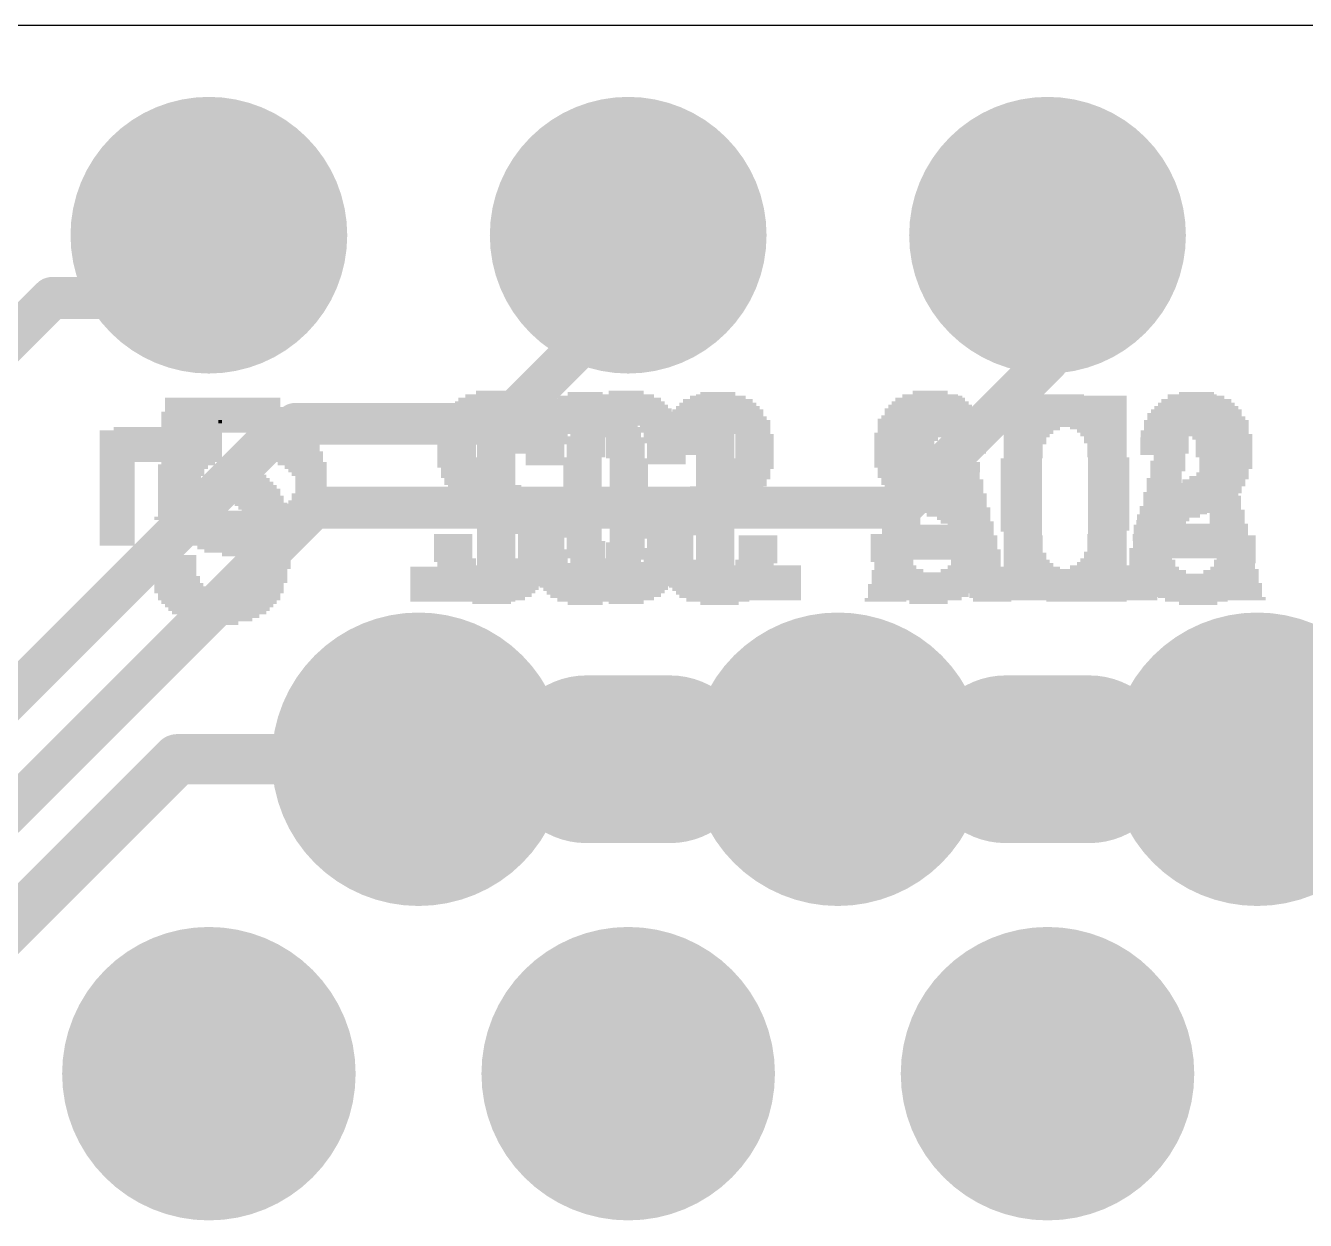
# Model space of a CAD drawing. Extents: x -0.1 to 50.8, y -0.1 to 23.
# Drawn here: x 38.26 to 46.01, y 15.62 to 22.86 of the extents above; entities that cross this region are included whole.
import ezdxf

# ---------------------------------------------------------------- set-up
doc = ezdxf.new("R2010")
doc.units = 0
for name, color, linetype in [('1', 12, 'CONTINUOUS'), ('16', 5, 'CONTINUOUS'), ('17', 110, 'CONTINUOUS'), ('18', 110, 'CONTINUOUS'), ('20', 53, 'CONTINUOUS'), ('200', 40, 'CONTINUOUS'), ('201', 6, 'CONTINUOUS'), ('21', 40, 'CONTINUOUS')]:
    doc.layers.add(name, color=color, linetype=linetype)

# ---------------------------------------------------------------- blocks, each defined once
blk = doc.blocks.new('ROUNDP')
at = {"const_width": 0.5}
blk.add_lwpolyline([(0, -0.25, 1), (0, 0.25, 1), (0, -0.25)], format="xyb", dxfattribs=at)
blk = doc.blocks.new('RECT')
blk.add_solid([(-0.5, -0.5), (0.5, -0.5), (-0.5, 0.5), (0.5, 0.5)])
blk = doc.blocks.new('ROUNDV')
at = {"const_width": 0.5}
blk.add_lwpolyline([(0, -0.25, 1), (0, 0.25, 1), (0, -0.25)], format="xyb", dxfattribs=at)

msp = doc.modelspace()

# ---------------------------------------------------------------- linework, layer by layer
at = {"layer": '1', "const_width": 0.254}
for points in [[(39.37, 21.2097), (39.37, 21.59)], [(41.91, 21.209), (41.91, 21.59)], [(44.45, 20.828), (44.45, 21.59)], [(37.6315, 20.4216), (38.4196, 21.2097)], [(38.4196, 21.2097), (39.37, 21.2097)], [(41.148, 20.447), (41.91, 21.209)], [(43.561, 19.939), (44.45, 20.828)], [(37.5539, 18.1704), (39.8051, 20.4216)], [(39.8051, 20.4216), (39.8686, 20.4216)], [(39.8686, 20.4216), (39.894, 20.447)], [(39.894, 20.447), (41.148, 20.447)], [(38.0365, 17.9705), (40.005, 19.939)], [(40.005, 19.939), (43.561, 19.939)]]:
    msp.add_lwpolyline(points, dxfattribs=at)
at = {"layer": '1', "const_width": 0.127}
for points in [[(39.4335, 21.59, 1), (39.3065, 21.59)], [(41.9735, 21.59, 1), (41.8465, 21.59)], [(44.5135, 21.59, 1), (44.3865, 21.59)], [(38.4196, 21.2732, 1), (38.4196, 21.1462)], [(38.4645, 21.1648, 1), (38.3747, 21.2546)], [(39.37, 21.1462, 1), (39.37, 21.2732)], [(41.9549, 21.1641, 1), (41.8651, 21.2539)], [(39.3065, 21.2097, 1), (39.4335, 21.2097)], [(41.8465, 21.209, 1), (41.9735, 21.209)], [(44.4949, 20.7831, 1), (44.4051, 20.8729)], [(44.3865, 20.828, 1), (44.5135, 20.828)], [(39.8051, 20.4851, 1), (39.8051, 20.3581)], [(39.85, 20.3767, 1), (39.7602, 20.4665)], [(39.894, 20.5105, 1), (39.894, 20.3835)], [(39.9389, 20.4021, 1), (39.8491, 20.4919)], [(39.8686, 20.3581, 1), (39.8686, 20.4851)], [(41.1031, 20.4919, 1), (41.1929, 20.4021)], [(41.148, 20.3835, 1), (41.148, 20.5105)], [(39.8237, 20.4665, 1), (39.9135, 20.3767)], [(40.005, 20.0025, 1), (40.005, 19.8755)], [(40.0499, 19.8941, 1), (39.9601, 19.9839)], [(43.5161, 19.9839, 1), (43.6059, 19.8941)], [(43.561, 19.8755, 1), (43.561, 20.0025)]]:
    msp.add_lwpolyline(points, format="xyb", dxfattribs=at)
at = {"layer": '16'}
for points, const_width in [([(43.18, 18.415), (40.64, 18.415)], 0.4064), ([(45.72, 18.415), (43.18, 18.415)], 0.4064), ([(39.1795, 18.415), (36.8999, 16.1354)], 0.3048), ([(40.64, 18.415), (39.1795, 18.415)], 0.3048)]:
    msp.add_lwpolyline(points, dxfattribs=dict(at, const_width=const_width))
for points, const_width in [([(40.64, 18.5166, 1), (40.64, 18.3134)], 0.2032), ([(43.18, 18.5166, 1), (43.18, 18.3134)], 0.2032), ([(43.18, 18.3134, 1), (43.18, 18.5166)], 0.2032), ([(45.72, 18.3134, 1), (45.72, 18.5166)], 0.2032), ([(39.1795, 18.4912, 1), (39.1795, 18.3388)], 0.1524), ([(39.2334, 18.3611, 1), (39.1256, 18.4689)], 0.1524), ([(40.64, 18.3388, 1), (40.64, 18.4912)], 0.1524)]:
    msp.add_lwpolyline(points, format="xyb", dxfattribs=dict(at, const_width=const_width))
at = {"layer": '20'}
msp.add_line((48.26, 22.86), (2.54, 22.86), dxfattribs=at)
at = {"layer": '21', "const_width": 1.016}
for points in [[(41.656, 18.415), (42.164, 18.415)], [(44.196, 18.415), (44.704, 18.415)]]:
    msp.add_lwpolyline(points, dxfattribs=at)
at = {"layer": '21', "const_width": 0.508}
for points in [[(41.656, 18.669, 1), (41.656, 18.161)], [(42.164, 18.161, 1), (42.164, 18.669)], [(44.196, 18.669, 1), (44.196, 18.161)], [(44.704, 18.161, 1), (44.704, 18.669)]]:
    msp.add_lwpolyline(points, format="xyb", dxfattribs=at)

# ---------------------------------------------------------------- block references
at = {"layer": '17', "xscale": 1.6764, "yscale": 1.6764, "rotation": 90}
for p in [(39.37, 21.59), (39.37, 21.59), (41.91, 21.59), (41.91, 21.59), (44.45, 21.59), (44.45, 21.59)]:
    msp.add_blockref('ROUNDP', p, dxfattribs=at)
at = {"layer": '18', "xscale": 1.778, "yscale": 1.778}
for p in [(40.64, 18.415), (40.64, 18.415), (43.18, 18.415), (43.18, 18.415), (45.72, 18.415), (45.72, 18.415), (39.37, 16.51), (39.37, 16.51), (41.91, 16.51), (41.91, 16.51), (44.45, 16.51), (44.45, 16.51)]:
    msp.add_blockref('ROUNDV', p, dxfattribs=at)
at = {"layer": '200', "yscale": 0.0212}
for p, xscale in [((41.0934, 20.6155), 0.3387), ((41.0934, 20.6367), 0.2117), ((41.8977, 20.6155), 0.3387), ((41.8977, 20.6367), 0.2117), ((42.4375, 20.6155), 0.2328), ((43.7392, 20.6155), 0.3387), ((43.7392, 20.6367), 0.2117), ((44.4271, 20.6155), 0.4868), ((45.3266, 20.6155), 0.2963), ((39.4531, 20.5943), 0.6985), ((39.4531, 20.5732), 0.6985), ((39.4531, 20.552), 0.6985), ((41.0934, 20.552), 0.508), ((41.0934, 20.5732), 0.4657), ((41.0934, 20.5943), 0.4233), ((41.8977, 20.552), 0.508), ((41.8977, 20.5732), 0.4657), ((41.8977, 20.5943), 0.4233), ((42.4375, 20.5943), 0.2328), ((42.4375, 20.5732), 0.2328), ((42.4375, 20.552), 0.2328), ((43.7392, 20.552), 0.508), ((43.7392, 20.5732), 0.4656), ((43.7392, 20.5943), 0.4233), ((44.4588, 20.5943), 0.5503), ((44.48, 20.5732), 0.5926), ((44.4906, 20.552), 0.6138), ((45.316, 20.552), 0.3175), ((45.3266, 20.5943), 0.2963), ((45.3266, 20.5732), 0.2963), ((39.4425, 20.5097), 0.7196), ((39.4425, 20.4885), 0.7196), ((39.4425, 20.4673), 0.7196), ((39.4531, 20.5308), 0.6985), ((41.0934, 20.4673), 0.635), ((41.0934, 20.4885), 0.5926), ((41.104, 20.5097), 0.5715), ((41.0934, 20.5308), 0.5503), ((41.8977, 20.4673), 0.635), ((41.8977, 20.5097), 0.5926), ((41.9083, 20.4885), 0.6138), ((41.8977, 20.5308), 0.5503), ((42.4375, 20.5308), 0.2328), ((42.4375, 20.5097), 0.2328), ((42.4375, 20.4885), 0.2328), ((42.4375, 20.4673), 0.2328), ((43.7392, 20.4673), 0.635), ((43.7392, 20.4885), 0.5926), ((43.7497, 20.5097), 0.5715), ((43.7392, 20.5308), 0.5503), ((44.5011, 20.5308), 0.635), ((44.5117, 20.5097), 0.6561), ((44.5223, 20.4885), 0.6773), ((44.5329, 20.4673), 0.6985), ((45.316, 20.4673), 0.3598), ((45.3266, 20.5308), 0.3387), ((45.3266, 20.5097), 0.3387), ((45.3266, 20.4885), 0.3387), ((39.4425, 20.4462), 0.7196), ((39.4425, 20.425), 0.7196), ((39.4425, 20.4039), 0.7196), ((39.1885, 20.3827), 0.2117), ((40.8712, 20.3827), 0.2328), ((40.9135, 20.4462), 0.2752), ((40.9029, 20.425), 0.254), ((40.8924, 20.4039), 0.2328), ((41.2839, 20.4462), 0.254), ((41.2945, 20.425), 0.2328), ((41.3157, 20.4039), 0.2328), ((41.3157, 20.3827), 0.2328), ((41.6861, 20.425), 0.254), ((41.6755, 20.4039), 0.2328), ((41.6755, 20.3827), 0.2328), ((41.7072, 20.4462), 0.254), ((42.0777, 20.4462), 0.2752), ((42.1094, 20.425), 0.254), ((42.1094, 20.4039), 0.254), ((42.12, 20.3827), 0.2328), ((42.4375, 20.4462), 0.2328), ((42.4375, 20.425), 0.2328), ((42.4375, 20.4039), 0.2328), ((42.4375, 20.3827), 0.2328), ((43.5169, 20.3827), 0.2328), ((43.5593, 20.4462), 0.2752), ((43.5487, 20.425), 0.254), ((43.5381, 20.4039), 0.2328), ((43.9297, 20.4462), 0.254), ((43.9402, 20.425), 0.2328), ((43.9614, 20.4039), 0.2328), ((43.9614, 20.3827), 0.2328), ((44.5329, 20.4462), 0.6985), ((44.3001, 20.425), 0.2328), ((44.3001, 20.4039), 0.2328), ((44.3001, 20.3827), 0.2328), ((44.734, 20.425), 0.2963), ((44.7657, 20.4039), 0.2752), ((44.7763, 20.3827), 0.254), ((45.316, 20.3827), 0.4022), ((45.3266, 20.4462), 0.381), ((45.3266, 20.425), 0.381), ((45.3266, 20.4039), 0.381), ((39.1885, 20.3615), 0.2117), ((39.1885, 20.3404), 0.2117), ((39.1885, 20.3192), 0.2117), ((40.8712, 20.3615), 0.2328), ((40.8712, 20.3404), 0.2328), ((40.8712, 20.3192), 0.2328), ((41.3263, 20.3615), 0.2117), ((41.3263, 20.3404), 0.2117), ((41.3263, 20.3192), 0.2117), ((41.6543, 20.3615), 0.2328), ((41.6543, 20.3404), 0.2328), ((41.6543, 20.3192), 0.2328), ((42.12, 20.3615), 0.2328), ((42.1306, 20.3404), 0.254), ((42.1411, 20.3192), 0.2328), ((42.4375, 20.3615), 0.2328), ((42.4375, 20.3404), 0.2328), ((42.4375, 20.3192), 0.2328), ((43.5169, 20.3615), 0.2328), ((43.5169, 20.3404), 0.2328), ((43.5169, 20.3192), 0.2328), ((43.972, 20.3615), 0.2117), ((43.972, 20.3404), 0.2117), ((43.972, 20.3192), 0.2117), ((44.3001, 20.3615), 0.2328), ((44.3001, 20.3404), 0.2328), ((44.3001, 20.3192), 0.2328), ((44.7869, 20.3615), 0.2328), ((44.7975, 20.3404), 0.254), ((44.808, 20.3192), 0.2328), ((45.2102, 20.3615), 0.1905), ((45.2102, 20.3404), 0.1905), ((45.2102, 20.3192), 0.1905), ((45.4324, 20.3615), 0.2117), ((45.443, 20.3404), 0.1905), ((45.443, 20.3192), 0.1905), ((39.1885, 20.298), 0.2117), ((39.1885, 20.2769), 0.2117), ((39.1885, 20.2557), 0.2117), ((39.1885, 20.2345), 0.2117), ((40.8712, 20.298), 0.2328), ((40.8712, 20.2769), 0.2328), ((40.8712, 20.2557), 0.2328), ((40.8818, 20.2345), 0.254), ((41.3263, 20.298), 0.2117), ((41.3263, 20.2769), 0.2117), ((41.6332, 20.2345), 0.2328), ((41.6543, 20.298), 0.2328), ((41.6543, 20.2769), 0.2328), ((41.6543, 20.2557), 0.2328), ((42.1411, 20.298), 0.2328), ((42.1411, 20.2769), 0.2328), ((42.1411, 20.2557), 0.2328), ((42.1411, 20.2345), 0.2328), ((42.4375, 20.298), 0.2328), ((42.4375, 20.2769), 0.2328), ((42.4375, 20.2557), 0.2328), ((42.4375, 20.2345), 0.2328), ((43.5169, 20.298), 0.2328), ((43.5169, 20.2769), 0.2328), ((43.5169, 20.2557), 0.2328), ((43.5275, 20.2345), 0.254), ((43.972, 20.298), 0.2117), ((43.972, 20.2769), 0.2117), ((44.3001, 20.298), 0.2328), ((44.3001, 20.2769), 0.2328), ((44.3001, 20.2557), 0.2328), ((44.3001, 20.2345), 0.2328), ((44.808, 20.298), 0.2328), ((44.808, 20.2769), 0.2328), ((44.808, 20.2557), 0.2328), ((44.8292, 20.2345), 0.2328), ((45.1996, 20.298), 0.2117), ((45.1996, 20.2769), 0.2117), ((45.189, 20.2557), 0.1905), ((45.189, 20.2345), 0.1905), ((45.443, 20.298), 0.1905), ((45.443, 20.2769), 0.1905), ((45.4536, 20.2557), 0.2117), ((45.4642, 20.2345), 0.1905), ((39.1779, 20.1922), 0.2328), ((39.1779, 20.171), 0.2328), ((39.1779, 20.1499), 0.2328), ((39.1885, 20.2134), 0.2117), ((39.5378, 20.1499), 0.3175), ((39.5378, 20.171), 0.1905), ((40.8818, 20.2134), 0.254), ((40.8924, 20.1922), 0.2752), ((40.9135, 20.171), 0.2752), ((40.9347, 20.1499), 0.3175), ((41.6332, 20.2134), 0.2328), ((41.6332, 20.1922), 0.2328), ((41.6332, 20.171), 0.2328), ((41.6332, 20.1499), 0.2328), ((42.1411, 20.2134), 0.2328), ((42.4375, 20.2134), 0.2328), ((42.4375, 20.1922), 0.2328), ((42.4375, 20.171), 0.2328), ((42.4375, 20.1499), 0.2328), ((43.5275, 20.2134), 0.254), ((43.5381, 20.1922), 0.2752), ((43.5804, 20.1499), 0.3175), ((43.5593, 20.171), 0.2752), ((44.3001, 20.2134), 0.2328), ((44.3001, 20.1922), 0.2328), ((44.3001, 20.171), 0.2328), ((44.3001, 20.1499), 0.2328), ((44.8292, 20.2134), 0.2328), ((44.8292, 20.1922), 0.2328), ((44.8292, 20.171), 0.2328), ((44.8292, 20.1499), 0.2328), ((45.1784, 20.2134), 0.2117), ((45.1784, 20.1922), 0.2117), ((45.1784, 20.171), 0.2117), ((45.1679, 20.1499), 0.1905), ((45.4642, 20.2134), 0.1905), ((45.4642, 20.1922), 0.1905), ((45.4748, 20.171), 0.2117), ((45.4748, 20.1499), 0.2117), ((39.1779, 20.1287), 0.2328), ((39.1673, 20.1075), 0.2117), ((39.1673, 20.0864), 0.2117), ((39.5272, 20.0864), 0.4656), ((39.5272, 20.1075), 0.4233), ((39.5272, 20.1287), 0.381), ((40.9559, 20.1287), 0.3598), ((40.9876, 20.1075), 0.381), ((41.0088, 20.0864), 0.4233), ((41.6332, 20.1287), 0.2328), ((41.6332, 20.1075), 0.2328), ((41.6332, 20.0864), 0.2328), ((42.4375, 20.1287), 0.2328), ((42.4375, 20.1075), 0.2328), ((42.4375, 20.0864), 0.2328), ((43.6016, 20.1287), 0.3598), ((43.6333, 20.1075), 0.381), ((43.6545, 20.0864), 0.4233), ((44.3001, 20.1287), 0.2328), ((44.3001, 20.1075), 0.2328), ((44.3001, 20.0864), 0.2328), ((44.8292, 20.1287), 0.2328), ((44.8292, 20.1075), 0.2328), ((44.8292, 20.0864), 0.2328), ((45.1573, 20.1075), 0.2117), ((45.1573, 20.0864), 0.2117), ((45.1679, 20.1287), 0.1905), ((45.4748, 20.1287), 0.2117), ((45.4853, 20.1075), 0.1905), ((45.4959, 20.0864), 0.2117), ((39.4213, 20.0652), 0.7196), ((39.4319, 20.044), 0.7408), ((39.4319, 20.0229), 0.7408), ((39.4425, 20.0017), 0.762), ((41.0405, 20.0652), 0.4445), ((41.0617, 20.044), 0.4868), ((41.0829, 20.0229), 0.4868), ((41.1252, 20.0017), 0.4868), ((41.6332, 20.0652), 0.2328), ((41.6332, 20.044), 0.2328), ((41.6332, 20.0229), 0.2328), ((41.6332, 20.0017), 0.2328), ((42.4375, 20.0652), 0.2328), ((42.4375, 20.044), 0.2328), ((42.4375, 20.0229), 0.2328), ((42.4375, 20.0017), 0.2328), ((43.7074, 20.044), 0.4868), ((43.6863, 20.0652), 0.4445), ((43.7286, 20.0229), 0.4868), ((43.7709, 20.0017), 0.4868), ((44.3001, 20.0652), 0.2328), ((44.3001, 20.044), 0.2328), ((44.3001, 20.0229), 0.2328), ((44.3001, 20.0017), 0.2328), ((44.8292, 20.0652), 0.2328), ((44.8292, 20.044), 0.2328), ((44.8292, 20.0229), 0.2328), ((44.8292, 20.0017), 0.2328), ((45.1361, 20.0229), 0.2117), ((45.1361, 20.0017), 0.2117), ((45.1573, 20.0652), 0.2117), ((45.1467, 20.044), 0.1905), ((45.4959, 20.0652), 0.2117), ((45.4959, 20.044), 0.2117), ((45.4959, 20.0229), 0.2117), ((45.5171, 20.0017), 0.2117), ((39.1991, 19.9594), 0.2752), ((39.1885, 19.9382), 0.254), ((39.1885, 19.917), 0.254), ((39.2203, 19.9805), 0.3175), ((39.6647, 19.9805), 0.3175), ((39.6859, 19.9594), 0.3175), ((39.6965, 19.9382), 0.2963), ((39.7071, 19.917), 0.2752), ((41.1464, 19.9805), 0.4868), ((41.1781, 19.9594), 0.4656), ((41.1993, 19.9382), 0.4656), ((41.231, 19.917), 0.4022), ((41.6332, 19.9805), 0.2328), ((41.6332, 19.9594), 0.2328), ((41.6332, 19.9382), 0.2328), ((41.6332, 19.917), 0.2328), ((42.4375, 19.9805), 0.2328), ((42.4375, 19.9594), 0.2328), ((42.4375, 19.9382), 0.2328), ((42.4375, 19.917), 0.2328), ((43.7921, 19.9805), 0.4868), ((43.8238, 19.9594), 0.4657), ((43.845, 19.9382), 0.4657), ((43.8767, 19.917), 0.4022), ((44.3001, 19.9805), 0.2328), ((44.3001, 19.9594), 0.2328), ((44.3001, 19.9382), 0.2328), ((44.3001, 19.917), 0.2328), ((44.8292, 19.9805), 0.2328), ((44.8292, 19.9594), 0.2328), ((44.8292, 19.9382), 0.2328), ((44.8292, 19.917), 0.2328), ((45.1149, 19.9382), 0.2117), ((45.1149, 19.917), 0.2117), ((45.1361, 19.9805), 0.2117), ((45.1361, 19.9594), 0.2117), ((45.5171, 19.9805), 0.2117), ((45.5171, 19.9594), 0.2117), ((45.5171, 19.9382), 0.2117), ((45.5277, 19.917), 0.2328), ((39.1673, 19.8747), 0.254), ((39.1779, 19.8959), 0.2328), ((39.7071, 19.8959), 0.2752), ((39.7177, 19.8747), 0.2963), ((39.7282, 19.8535), 0.2752), ((41.2628, 19.8959), 0.381), ((41.2945, 19.8747), 0.3175), ((41.3051, 19.8535), 0.2963), ((41.6332, 19.8959), 0.2328), ((41.6332, 19.8747), 0.2328), ((41.6332, 19.8535), 0.2328), ((42.1411, 19.8535), 0.2328), ((42.4375, 19.8959), 0.2328), ((42.4375, 19.8747), 0.2328), ((42.4375, 19.8535), 0.2328), ((43.9085, 19.8959), 0.381), ((43.9402, 19.8747), 0.3175), ((43.9508, 19.8535), 0.2963), ((44.3001, 19.8959), 0.2328), ((44.3001, 19.8747), 0.2328), ((44.3001, 19.8535), 0.2328), ((44.8292, 19.8959), 0.2328), ((44.8292, 19.8747), 0.2328), ((44.8292, 19.8535), 0.2328), ((45.1044, 19.8535), 0.2328), ((45.1149, 19.8959), 0.2117), ((45.1149, 19.8747), 0.2117), ((45.5383, 19.8959), 0.2117), ((45.5383, 19.8747), 0.2117), ((45.5383, 19.8535), 0.2117), ((39.7282, 19.8324), 0.2752), ((39.7282, 19.8112), 0.2752), ((39.7282, 19.79), 0.2752), ((39.7282, 19.7689), 0.2752), ((40.85, 19.7689), 0.2328), ((41.3368, 19.8324), 0.2752), ((41.3474, 19.8112), 0.254), ((41.3474, 19.79), 0.254), ((41.358, 19.7689), 0.2328), ((41.6332, 19.8324), 0.2328), ((41.6332, 19.8112), 0.2328), ((41.6332, 19.79), 0.2328), ((41.6332, 19.7689), 0.2328), ((42.1411, 19.8324), 0.2328), ((42.1411, 19.8112), 0.2328), ((42.1411, 19.79), 0.2328), ((42.1411, 19.7689), 0.2328), ((42.4375, 19.8324), 0.2328), ((42.4375, 19.8112), 0.2328), ((42.4375, 19.79), 0.2328), ((42.4375, 19.7689), 0.2328), ((43.4958, 19.7689), 0.2328), ((43.9826, 19.8324), 0.2752), ((43.9932, 19.8112), 0.254), ((43.9932, 19.79), 0.254), ((44.0037, 19.7689), 0.2328), ((44.3001, 19.8324), 0.2328), ((44.3001, 19.8112), 0.2328), ((44.3001, 19.79), 0.2328), ((44.3001, 19.7689), 0.2328), ((44.808, 19.7689), 0.2328), ((44.8292, 19.8324), 0.2328), ((44.8292, 19.8112), 0.2328), ((44.8186, 19.79), 0.2117), ((45.316, 19.7689), 0.6985), ((45.3266, 19.8324), 0.6773), ((45.3266, 19.8112), 0.6773), ((45.3266, 19.79), 0.6773), ((39.7282, 19.7477), 0.2752), ((39.7282, 19.7265), 0.2752), ((39.7282, 19.7054), 0.2752), ((39.7282, 19.6842), 0.2752), ((40.85, 19.7477), 0.2328), ((40.85, 19.7265), 0.2328), ((40.85, 19.7054), 0.2328), ((40.85, 19.6842), 0.2328), ((41.358, 19.7477), 0.2328), ((41.358, 19.7265), 0.2328), ((41.358, 19.7054), 0.2328), ((41.358, 19.6842), 0.2328), ((41.6543, 19.7265), 0.2328), ((41.6543, 19.7054), 0.2328), ((41.6543, 19.6842), 0.2328), ((41.6438, 19.7477), 0.2117), ((42.12, 19.6842), 0.2328), ((42.1411, 19.7477), 0.2328), ((42.1411, 19.7265), 0.2328), ((42.1411, 19.7054), 0.2328), ((42.4375, 19.7477), 0.2328), ((42.4375, 19.7265), 0.2328), ((42.4375, 19.7054), 0.2328), ((42.4375, 19.6842), 0.2328), ((43.4958, 19.7477), 0.2328), ((43.4958, 19.7265), 0.2328), ((43.4958, 19.7054), 0.2328), ((43.4958, 19.6842), 0.2328), ((44.0037, 19.7477), 0.2328), ((44.0037, 19.7265), 0.2328), ((44.0037, 19.7054), 0.2328), ((44.0037, 19.6842), 0.2328), ((44.3001, 19.7477), 0.2328), ((44.3001, 19.7265), 0.2328), ((44.3001, 19.7054), 0.2328), ((44.3001, 19.6842), 0.2328), ((44.808, 19.7477), 0.2328), ((44.808, 19.7265), 0.2328), ((44.808, 19.7054), 0.2328), ((44.808, 19.6842), 0.2328), ((45.316, 19.6842), 0.7408), ((45.316, 19.7477), 0.6985), ((45.3266, 19.7265), 0.7196), ((45.3266, 19.7054), 0.7196), ((39.1568, 19.6419), 0.2752), ((39.1568, 19.6207), 0.2752), ((39.7282, 19.663), 0.2752), ((39.7282, 19.6419), 0.2752), ((39.7282, 19.6207), 0.2752), ((40.85, 19.663), 0.2328), ((40.85, 19.6419), 0.2328), ((40.8606, 19.6207), 0.254), ((41.3474, 19.6207), 0.254), ((41.358, 19.663), 0.2328), ((41.358, 19.6419), 0.2328), ((41.6543, 19.663), 0.2328), ((41.6543, 19.6419), 0.2328), ((41.6755, 19.6207), 0.2328), ((42.12, 19.663), 0.2328), ((42.12, 19.6419), 0.2328), ((42.12, 19.6207), 0.2328), ((42.4375, 19.663), 0.2328), ((42.4375, 19.6419), 0.2328), ((42.4375, 19.6207), 0.2328), ((43.5063, 19.6207), 0.254), ((43.4958, 19.663), 0.2328), ((43.4958, 19.6419), 0.2328), ((43.9932, 19.6207), 0.254), ((44.0037, 19.663), 0.2328), ((44.0037, 19.6419), 0.2328), ((44.3001, 19.663), 0.2328), ((44.3001, 19.6419), 0.2328), ((44.3001, 19.6207), 0.2328), ((44.7763, 19.6207), 0.254), ((44.7869, 19.663), 0.2328), ((44.7869, 19.6419), 0.2328), ((45.316, 19.663), 0.7408), ((45.3266, 19.6419), 0.762), ((45.062, 19.6207), 0.2328), ((45.5912, 19.6207), 0.2328), ((39.1568, 19.5995), 0.2752), ((39.1568, 19.5784), 0.2752), ((39.1568, 19.5572), 0.2752), ((39.1568, 19.536), 0.2752), ((39.7071, 19.5572), 0.2752), ((39.7071, 19.536), 0.2752), ((39.7282, 19.5995), 0.2752), ((39.7282, 19.5784), 0.2752), ((40.8712, 19.5995), 0.2328), ((40.8818, 19.5784), 0.254), ((40.9029, 19.5572), 0.2963), ((41.104, 19.536), 0.6561), ((41.3051, 19.5572), 0.2963), ((41.3263, 19.5784), 0.254), ((41.3368, 19.5995), 0.2328), ((41.6755, 19.5995), 0.2328), ((41.6861, 19.5784), 0.254), ((41.7072, 19.5572), 0.254), ((41.8872, 19.536), 0.6138), ((42.0777, 19.5572), 0.2752), ((42.0882, 19.5784), 0.254), ((42.1094, 19.5995), 0.254), ((42.6385, 19.5784), 0.635), ((42.6385, 19.5572), 0.635), ((42.6385, 19.536), 0.635), ((42.4375, 19.5995), 0.2328), ((43.5169, 19.5995), 0.2328), ((43.5275, 19.5784), 0.254), ((43.5487, 19.5572), 0.2963), ((43.7497, 19.536), 0.6561), ((43.9508, 19.5572), 0.2963), ((43.972, 19.5784), 0.254), ((43.9826, 19.5995), 0.2328), ((44.3001, 19.5995), 0.2328), ((44.3001, 19.5784), 0.2328), ((44.5329, 19.5572), 0.6985), ((44.5223, 19.536), 0.6773), ((44.734, 19.5784), 0.2963), ((44.7657, 19.5995), 0.2752), ((45.0409, 19.5784), 0.2328), ((45.0409, 19.5572), 0.2328), ((45.0409, 19.536), 0.2328), ((45.0514, 19.5995), 0.2117), ((45.5912, 19.5995), 0.2328), ((45.5912, 19.5784), 0.2328), ((45.6123, 19.5572), 0.2328), ((45.6123, 19.536), 0.2328), ((39.1673, 19.5149), 0.2963), ((39.1779, 19.4937), 0.2752), ((39.1885, 19.4726), 0.2963), ((39.1991, 19.4514), 0.3175), ((39.6753, 19.4514), 0.2963), ((39.6965, 19.4937), 0.2963), ((39.6859, 19.4726), 0.2752), ((39.7071, 19.5149), 0.2752), ((41.104, 19.5149), 0.6561), ((41.104, 19.4937), 0.6138), ((41.0934, 19.4726), 0.5926), ((41.0934, 19.4514), 0.5503), ((41.8872, 19.5149), 0.6138), ((41.8872, 19.4937), 0.5715), ((41.8977, 19.4726), 0.5503), ((41.8977, 19.4514), 0.508), ((42.6385, 19.5149), 0.635), ((42.6385, 19.4937), 0.635), ((42.6385, 19.4726), 0.635), ((42.6385, 19.4514), 0.635), ((43.7497, 19.5149), 0.6561), ((43.7497, 19.4937), 0.6138), ((43.7392, 19.4726), 0.5926), ((43.7392, 19.4514), 0.5503), ((44.5011, 19.4726), 0.635), ((44.5223, 19.5149), 0.6773), ((44.5117, 19.4937), 0.6561), ((44.4906, 19.4514), 0.6138), ((45.0197, 19.4937), 0.2328), ((45.0197, 19.4726), 0.2328), ((45.0197, 19.4514), 0.2328), ((45.0409, 19.5149), 0.2328), ((45.6123, 19.5149), 0.2328), ((45.6123, 19.4937), 0.2328), ((45.6335, 19.4726), 0.2328), ((45.6335, 19.4514), 0.2328), ((39.2097, 19.4302), 0.3387), ((39.4319, 19.4091), 0.7408), ((39.4319, 19.3879), 0.7408), ((39.6542, 19.4302), 0.3387), ((41.0934, 19.4302), 0.508), ((41.0934, 19.4091), 0.4657), ((41.0934, 19.3879), 0.381), ((41.8977, 19.4302), 0.4657), ((41.8977, 19.4091), 0.4233), ((41.8977, 19.3879), 0.3387), ((42.6385, 19.4302), 0.635), ((42.6385, 19.4091), 0.635), ((42.6385, 19.3879), 0.635), ((43.7392, 19.4302), 0.508), ((43.7392, 19.4091), 0.4656), ((43.7392, 19.3879), 0.381), ((44.48, 19.4302), 0.5926), ((44.4588, 19.4091), 0.5503), ((44.4271, 19.3879), 0.4868), ((45.0091, 19.4091), 0.254), ((44.9985, 19.3879), 0.2328), ((45.0197, 19.4302), 0.2328), ((45.6335, 19.4302), 0.2328), ((45.6335, 19.4091), 0.2328), ((45.6441, 19.3879), 0.254), ((39.4319, 19.3667), 0.6985), ((39.4319, 19.3456), 0.6561), ((39.4319, 19.3244), 0.6138), ((39.4319, 19.3032), 0.5715), ((41.0829, 19.3667), 0.2328), ((41.8977, 19.3667), 0.2117), ((43.7286, 19.3667), 0.2328), ((39.4319, 19.2821), 0.4868), ((39.4319, 19.2609), 0.4022), ((39.4213, 19.2397), 0.254)]:
    msp.add_blockref('RECT', p, dxfattribs=dict(at, xscale=xscale))
at = {"layer": '201', "yscale": 0.0212, "rotation": 180}
for p, xscale in [((41.6491, 20.6292), 0.2116), ((42.4531, 20.6292), 0.2116), ((45.3518, 20.6292), 0.2116), ((41.1095, 20.6081), 0.2327), ((41.1095, 20.5869), 0.2327), ((41.1095, 20.5658), 0.2327), ((41.1095, 20.5446), 0.2327), ((41.6491, 20.5446), 0.5078), ((41.6491, 20.5658), 0.4655), ((41.6491, 20.5869), 0.4232), ((41.6491, 20.6081), 0.3385), ((42.4531, 20.5446), 0.5078), ((42.4531, 20.5658), 0.4655), ((42.4531, 20.5869), 0.4232), ((42.4531, 20.6081), 0.3385), ((43.7966, 20.5446), 0.3174), ((43.7861, 20.6081), 0.2962), ((43.7861, 20.5869), 0.2962), ((43.7861, 20.5658), 0.2962), ((44.6218, 20.5446), 0.6136), ((44.6324, 20.5658), 0.5924), ((44.6535, 20.5869), 0.5501), ((44.6853, 20.6081), 0.4866), ((45.3518, 20.5446), 0.5078), ((45.3518, 20.5658), 0.4655), ((45.3518, 20.5869), 0.4232), ((45.3518, 20.6081), 0.3385), ((39.438, 20.46), 0.0212), ((39.7343, 20.4811), 0.1481), ((39.7766, 20.46), 0.2327), ((41.1095, 20.5235), 0.2327), ((41.1095, 20.5023), 0.2327), ((41.1095, 20.4811), 0.2327), ((41.1095, 20.46), 0.2327), ((41.6385, 20.4811), 0.6136), ((41.6491, 20.46), 0.6347), ((41.6491, 20.5023), 0.5924), ((41.6491, 20.5235), 0.5501), ((42.4531, 20.46), 0.6347), ((42.4425, 20.5023), 0.5713), ((42.4531, 20.4811), 0.5924), ((42.4531, 20.5235), 0.5501), ((43.7966, 20.46), 0.3597), ((43.7861, 20.5235), 0.3385), ((43.7861, 20.5023), 0.3385), ((43.7861, 20.4811), 0.3385), ((44.5795, 20.46), 0.6982), ((44.5901, 20.4811), 0.6771), ((44.6006, 20.5023), 0.6559), ((44.6112, 20.5235), 0.6347), ((45.3518, 20.46), 0.6347), ((45.3412, 20.5023), 0.5713), ((45.3518, 20.4811), 0.5924), ((45.3518, 20.5235), 0.5501), ((39.0784, 20.3965), 0.7405), ((39.1207, 20.4177), 0.6559), ((39.2794, 20.4388), 0.3385), ((39.7977, 20.4388), 0.2751), ((39.8083, 20.4177), 0.2962), ((39.8189, 20.3965), 0.3174), ((41.1095, 20.4388), 0.2327), ((41.1095, 20.4177), 0.2327), ((41.1095, 20.3965), 0.2327), ((41.4375, 20.4177), 0.2539), ((41.4375, 20.3965), 0.2539), ((41.4692, 20.4388), 0.2751), ((41.8395, 20.4388), 0.2539), ((41.8607, 20.4177), 0.2539), ((41.8712, 20.3965), 0.2327), ((42.2309, 20.3965), 0.2327), ((42.2627, 20.4388), 0.2539), ((42.2521, 20.4177), 0.2327), ((42.6329, 20.4388), 0.2751), ((42.6435, 20.4177), 0.2539), ((42.6541, 20.3965), 0.2327), ((43.7861, 20.4388), 0.3808), ((43.7861, 20.4177), 0.3808), ((43.7861, 20.3965), 0.3808), ((44.3468, 20.3965), 0.2751), ((44.5795, 20.4388), 0.6982), ((44.3785, 20.4177), 0.2962), ((44.8122, 20.4177), 0.2327), ((44.8122, 20.3965), 0.2327), ((45.1296, 20.3965), 0.2327), ((45.1613, 20.4388), 0.2539), ((45.1508, 20.4177), 0.2327), ((45.5316, 20.4388), 0.2751), ((45.5422, 20.4177), 0.2539), ((45.5528, 20.3965), 0.2327), ((39.0784, 20.3753), 0.7405), ((39.0784, 20.3542), 0.7405), ((39.0784, 20.333), 0.7405), ((39.0784, 20.3119), 0.7405), ((39.8401, 20.3542), 0.3597), ((39.8401, 20.333), 0.3597), ((39.8506, 20.3119), 0.3809), ((39.8295, 20.3753), 0.3385), ((41.1095, 20.3753), 0.2327), ((41.1095, 20.3542), 0.2327), ((41.1095, 20.333), 0.2327), ((41.1095, 20.3119), 0.2327), ((41.4163, 20.333), 0.2539), ((41.4058, 20.3119), 0.2327), ((41.4269, 20.3753), 0.2327), ((41.4269, 20.3542), 0.2327), ((41.8712, 20.3753), 0.2327), ((41.8924, 20.3542), 0.2327), ((41.8924, 20.333), 0.2327), ((41.8924, 20.3119), 0.2327), ((42.2309, 20.3753), 0.2327), ((42.2204, 20.3542), 0.2116), ((42.2204, 20.333), 0.2116), ((42.2204, 20.3119), 0.2116), ((42.6753, 20.3753), 0.2327), ((42.6753, 20.3542), 0.2327), ((42.6753, 20.333), 0.2327), ((42.6753, 20.3119), 0.2327), ((43.6803, 20.3542), 0.2116), ((43.6697, 20.333), 0.1904), ((43.6697, 20.3119), 0.1904), ((43.7966, 20.3753), 0.402), ((43.9024, 20.3542), 0.1904), ((43.9024, 20.333), 0.1904), ((43.9024, 20.3119), 0.1904), ((44.315, 20.333), 0.2539), ((44.3044, 20.3119), 0.2327), ((44.3362, 20.3753), 0.2539), ((44.3256, 20.3542), 0.2327), ((44.8122, 20.3753), 0.2327), ((44.8122, 20.3542), 0.2327), ((44.8122, 20.333), 0.2327), ((44.8122, 20.3119), 0.2327), ((45.119, 20.3542), 0.2116), ((45.119, 20.333), 0.2116), ((45.119, 20.3119), 0.2116), ((45.1296, 20.3753), 0.2327), ((45.5739, 20.3753), 0.2327), ((45.5739, 20.3542), 0.2327), ((45.5739, 20.333), 0.2327), ((45.5739, 20.3119), 0.2327), ((38.9514, 20.2272), 0.4866), ((39.0784, 20.2907), 0.7405), ((39.0784, 20.2696), 0.7405), ((39.0784, 20.2484), 0.7405), ((39.3428, 20.2272), 0.2116), ((39.8506, 20.2907), 0.3809), ((39.8612, 20.2696), 0.402), ((39.8612, 20.2484), 0.402), ((39.8612, 20.2272), 0.402), ((41.1095, 20.2907), 0.2327), ((41.1095, 20.2696), 0.2327), ((41.1095, 20.2484), 0.2327), ((41.1095, 20.2272), 0.2327), ((41.4058, 20.2907), 0.2327), ((41.4058, 20.2696), 0.2327), ((41.4058, 20.2484), 0.2327), ((41.4058, 20.2272), 0.2327), ((41.8924, 20.2907), 0.2327), ((41.8924, 20.2696), 0.2327), ((41.8924, 20.2484), 0.2327), ((41.9136, 20.2272), 0.2327), ((42.2204, 20.2907), 0.2116), ((42.2204, 20.2696), 0.2116), ((42.6647, 20.2272), 0.2539), ((42.6753, 20.2907), 0.2327), ((42.6753, 20.2696), 0.2327), ((42.6753, 20.2484), 0.2327), ((43.6591, 20.2484), 0.2116), ((43.6485, 20.2272), 0.1904), ((43.6697, 20.2907), 0.1904), ((43.6697, 20.2696), 0.1904), ((43.913, 20.2907), 0.2116), ((43.913, 20.2696), 0.2116), ((43.9236, 20.2484), 0.1904), ((43.9236, 20.2272), 0.1904), ((44.2833, 20.2272), 0.2327), ((44.3044, 20.2907), 0.2327), ((44.3044, 20.2696), 0.2327), ((44.3044, 20.2484), 0.2327), ((44.8122, 20.2907), 0.2327), ((44.8122, 20.2696), 0.2327), ((44.8122, 20.2484), 0.2327), ((44.8122, 20.2272), 0.2327), ((45.119, 20.2907), 0.2116), ((45.119, 20.2696), 0.2116), ((45.5633, 20.2272), 0.2539), ((45.5739, 20.2907), 0.2327), ((45.5739, 20.2696), 0.2327), ((45.5739, 20.2484), 0.2327), ((38.8139, 20.2061), 0.2116), ((38.8139, 20.1849), 0.2116), ((38.8139, 20.1638), 0.2116), ((39.2582, 20.1638), 0.1693), ((39.2794, 20.1849), 0.1693), ((39.3111, 20.2061), 0.1904), ((39.9353, 20.2061), 0.2962), ((39.9564, 20.1849), 0.2539), ((39.967, 20.1638), 0.2327), ((41.1095, 20.2061), 0.2327), ((41.1095, 20.1849), 0.2327), ((41.1095, 20.1638), 0.2327), ((41.4058, 20.2061), 0.2327), ((41.9136, 20.2061), 0.2327), ((41.9136, 20.1849), 0.2327), ((41.9136, 20.1638), 0.2327), ((42.6329, 20.1638), 0.2751), ((42.6541, 20.1849), 0.2751), ((42.6647, 20.2061), 0.2539), ((43.638, 20.1638), 0.2116), ((43.6485, 20.2061), 0.1904), ((43.6485, 20.1849), 0.1904), ((43.9342, 20.2061), 0.2116), ((43.9342, 20.1849), 0.2116), ((43.9342, 20.1638), 0.2116), ((44.2833, 20.2061), 0.2327), ((44.2833, 20.1849), 0.2327), ((44.2833, 20.1638), 0.2327), ((44.8122, 20.2061), 0.2327), ((44.8122, 20.1849), 0.2327), ((44.8122, 20.1638), 0.2327), ((45.5316, 20.1638), 0.2751), ((45.5528, 20.1849), 0.2751), ((45.5633, 20.2061), 0.2539), ((38.8139, 20.1426), 0.2116), ((38.8139, 20.1214), 0.2116), ((38.8139, 20.1003), 0.2116), ((38.8139, 20.0791), 0.2116), ((39.237, 20.1214), 0.1693), ((39.237, 20.1003), 0.1693), ((39.237, 20.0791), 0.1693), ((39.2582, 20.1426), 0.1693), ((39.9776, 20.1426), 0.2116), ((39.9882, 20.1214), 0.1904), ((39.9882, 20.1003), 0.1904), ((39.9882, 20.0791), 0.1904), ((41.1095, 20.1426), 0.2327), ((41.1095, 20.1214), 0.2327), ((41.1095, 20.1003), 0.2327), ((41.1095, 20.0791), 0.2327), ((41.9136, 20.1426), 0.2327), ((41.9136, 20.1214), 0.2327), ((41.9136, 20.1003), 0.2327), ((41.9136, 20.0791), 0.2327), ((42.5377, 20.0791), 0.4232), ((42.5589, 20.1003), 0.3809), ((42.5906, 20.1214), 0.3597), ((42.6118, 20.1426), 0.3174), ((43.6168, 20.0791), 0.2116), ((43.638, 20.1426), 0.2116), ((43.638, 20.1214), 0.2116), ((43.6274, 20.1003), 0.1904), ((43.9447, 20.1426), 0.1904), ((43.9447, 20.1214), 0.1904), ((43.9553, 20.1003), 0.2116), ((43.9553, 20.0791), 0.2116), ((44.2833, 20.1426), 0.2327), ((44.2833, 20.1214), 0.2327), ((44.2833, 20.1003), 0.2327), ((44.2833, 20.0791), 0.2327), ((44.8122, 20.1426), 0.2327), ((44.8122, 20.1214), 0.2327), ((44.8122, 20.1003), 0.2327), ((44.8122, 20.0791), 0.2327), ((45.4364, 20.0791), 0.4232), ((45.4576, 20.1003), 0.3808), ((45.4893, 20.1214), 0.3597), ((45.5104, 20.1426), 0.3174), ((38.8139, 20.058), 0.2116), ((38.8139, 20.0368), 0.2116), ((38.8139, 20.0157), 0.2116), ((38.8139, 19.9945), 0.2116), ((39.237, 19.9945), 0.2116), ((39.2265, 20.058), 0.1904), ((39.2265, 20.0368), 0.1904), ((39.2265, 20.0157), 0.1904), ((39.9776, 20.0157), 0.2116), ((39.9776, 19.9945), 0.2116), ((39.9882, 20.058), 0.1904), ((39.9882, 20.0368), 0.1904), ((41.1095, 20.058), 0.2327), ((41.1095, 20.0368), 0.2327), ((41.1095, 20.0157), 0.2327), ((41.1095, 19.9945), 0.2327), ((41.9136, 20.058), 0.2327), ((41.9136, 20.0368), 0.2327), ((41.9136, 20.0157), 0.2327), ((41.9136, 19.9945), 0.2327), ((42.4214, 19.9945), 0.4866), ((42.4637, 20.0157), 0.4866), ((42.4848, 20.0368), 0.4866), ((42.506, 20.058), 0.4443), ((43.5956, 19.9945), 0.2116), ((43.6168, 20.058), 0.2116), ((43.6168, 20.0368), 0.2116), ((43.6168, 20.0157), 0.2116), ((43.9553, 20.058), 0.2116), ((43.9659, 20.0368), 0.1904), ((43.9765, 20.0157), 0.2116), ((43.9765, 19.9945), 0.2116), ((44.2833, 20.058), 0.2327), ((44.2833, 20.0368), 0.2327), ((44.2833, 20.0157), 0.2327), ((44.2833, 19.9945), 0.2327), ((44.8122, 20.058), 0.2327), ((44.8122, 20.0368), 0.2327), ((44.8122, 20.0157), 0.2327), ((44.8122, 19.9945), 0.2327), ((45.32, 19.9945), 0.4866), ((45.3623, 20.0157), 0.4866), ((45.3835, 20.0368), 0.4866), ((45.4047, 20.058), 0.4443), ((38.8139, 19.9733), 0.2116), ((38.8139, 19.9522), 0.2116), ((38.8139, 19.931), 0.2116), ((39.2899, 19.931), 0.3174), ((39.2476, 19.9733), 0.2327), ((39.2582, 19.9522), 0.2539), ((39.9035, 19.931), 0.3174), ((39.9353, 19.9522), 0.2539), ((39.967, 19.9733), 0.2327), ((41.1095, 19.9733), 0.2327), ((41.1095, 19.9522), 0.2327), ((41.1095, 19.931), 0.2327), ((41.9136, 19.9733), 0.2327), ((41.9136, 19.9522), 0.2327), ((41.9136, 19.931), 0.2327), ((42.3473, 19.931), 0.4655), ((42.3685, 19.9522), 0.4655), ((42.4002, 19.9733), 0.4866), ((43.5956, 19.9733), 0.2116), ((43.5956, 19.9522), 0.2116), ((43.5956, 19.931), 0.2116), ((43.9765, 19.9733), 0.2116), ((43.9765, 19.9522), 0.2116), ((43.9976, 19.931), 0.2116), ((44.2833, 19.9733), 0.2327), ((44.2833, 19.9522), 0.2327), ((44.2833, 19.931), 0.2327), ((44.8122, 19.9733), 0.2327), ((44.8122, 19.9522), 0.2327), ((44.8122, 19.931), 0.2327), ((45.246, 19.931), 0.4655), ((45.2671, 19.9522), 0.4655), ((45.2989, 19.9733), 0.4866), ((38.8139, 19.9099), 0.2116), ((38.8139, 19.8887), 0.2116), ((38.8139, 19.8676), 0.2116), ((38.8139, 19.8464), 0.2116), ((39.5967, 19.9099), 0.931), ((39.5967, 19.8887), 0.931), ((39.5967, 19.8676), 0.8886), ((39.5967, 19.8464), 0.8886), ((41.1095, 19.9099), 0.2327), ((41.1095, 19.8887), 0.2327), ((41.1095, 19.8676), 0.2327), ((41.1095, 19.8464), 0.2327), ((41.4058, 19.8464), 0.2327), ((41.9136, 19.9099), 0.2327), ((41.9136, 19.8887), 0.2327), ((41.9136, 19.8676), 0.2327), ((41.9136, 19.8464), 0.2327), ((42.2838, 19.8887), 0.3808), ((42.2521, 19.8676), 0.3174), ((42.2415, 19.8464), 0.2962), ((42.3156, 19.9099), 0.402), ((43.5745, 19.8887), 0.2116), ((43.5745, 19.8676), 0.2116), ((43.5745, 19.8464), 0.2116), ((43.5851, 19.9099), 0.2327), ((43.9976, 19.9099), 0.2116), ((43.9976, 19.8887), 0.2116), ((43.9976, 19.8676), 0.2116), ((44.0082, 19.8464), 0.2327), ((44.2833, 19.9099), 0.2327), ((44.2833, 19.8887), 0.2327), ((44.2833, 19.8676), 0.2327), ((44.2833, 19.8464), 0.2327), ((44.8122, 19.9099), 0.2327), ((44.8122, 19.8887), 0.2327), ((44.8122, 19.8676), 0.2327), ((44.8122, 19.8464), 0.2327), ((45.1825, 19.8887), 0.3808), ((45.1508, 19.8676), 0.3174), ((45.1402, 19.8464), 0.2962), ((45.2142, 19.9099), 0.402), ((38.8139, 19.8252), 0.2116), ((38.8139, 19.8041), 0.2116), ((38.8139, 19.7829), 0.2116), ((38.8139, 19.7618), 0.2116), ((39.5862, 19.8252), 0.8675), ((39.5967, 19.8041), 0.8463), ((39.5967, 19.7829), 0.804), ((39.5967, 19.7618), 0.7617), ((41.1095, 19.8252), 0.2327), ((41.1095, 19.8041), 0.2327), ((41.1095, 19.7829), 0.2327), ((41.1095, 19.7618), 0.2327), ((41.4058, 19.8252), 0.2327), ((41.4058, 19.8041), 0.2327), ((41.4058, 19.7829), 0.2327), ((41.4058, 19.7618), 0.2327), ((41.9136, 19.8252), 0.2327), ((41.9136, 19.8041), 0.2327), ((41.9136, 19.7829), 0.2327), ((41.9136, 19.7618), 0.2327), ((42.1992, 19.8041), 0.2539), ((42.1992, 19.7829), 0.2539), ((42.2098, 19.8252), 0.2751), ((42.1886, 19.7618), 0.2327), ((42.6964, 19.7618), 0.2327), ((43.7861, 19.8252), 0.6771), ((43.7861, 19.8041), 0.6771), ((43.7861, 19.7829), 0.6771), ((43.7966, 19.7618), 0.6982), ((44.2833, 19.8252), 0.2327), ((44.2833, 19.8041), 0.2327), ((44.2939, 19.7829), 0.2116), ((44.3044, 19.7618), 0.2327), ((44.8122, 19.8252), 0.2327), ((44.8122, 19.8041), 0.2327), ((44.8122, 19.7829), 0.2327), ((44.8122, 19.7618), 0.2327), ((45.1084, 19.8252), 0.2751), ((45.0979, 19.8041), 0.2539), ((45.0979, 19.7829), 0.2539), ((45.0873, 19.7618), 0.2327), ((45.5951, 19.7618), 0.2327), ((38.8139, 19.7406), 0.2116), ((38.8139, 19.7194), 0.2116), ((39.5967, 19.7406), 0.7194), ((39.5967, 19.7194), 0.6771), ((39.5967, 19.6983), 0.5924), ((41.1095, 19.7406), 0.2327), ((41.1095, 19.7194), 0.2327), ((41.1095, 19.6983), 0.2327), ((41.4058, 19.7406), 0.2327), ((41.4058, 19.7194), 0.2327), ((41.4058, 19.6983), 0.2327), ((41.8924, 19.7194), 0.2327), ((41.8924, 19.6983), 0.2327), ((41.903, 19.7406), 0.2116), ((42.1886, 19.7406), 0.2327), ((42.1886, 19.7194), 0.2327), ((42.1886, 19.6983), 0.2327), ((42.6964, 19.7406), 0.2327), ((42.6964, 19.7194), 0.2327), ((42.6964, 19.6983), 0.2327), ((43.7861, 19.7194), 0.7194), ((43.7861, 19.6983), 0.7194), ((43.7966, 19.7406), 0.6982), ((44.3044, 19.7406), 0.2327), ((44.3044, 19.7194), 0.2327), ((44.3044, 19.6983), 0.2327), ((44.8122, 19.7406), 0.2327), ((44.8122, 19.7194), 0.2327), ((44.8122, 19.6983), 0.2327), ((45.0873, 19.7406), 0.2327), ((45.0873, 19.7194), 0.2327), ((45.0873, 19.6983), 0.2327), ((45.5951, 19.7406), 0.2327), ((45.5951, 19.7194), 0.2327), ((45.5951, 19.6983), 0.2327), ((39.5862, 19.6771), 0.4866), ((39.5862, 19.656), 0.2751), ((41.1095, 19.6771), 0.2327), ((41.1095, 19.656), 0.2327), ((41.1095, 19.6348), 0.2327), ((41.1095, 19.6136), 0.2327), ((41.4269, 19.6771), 0.2327), ((41.4269, 19.656), 0.2327), ((41.4269, 19.6348), 0.2327), ((41.4269, 19.6136), 0.2327), ((41.8712, 19.6136), 0.2327), ((41.8924, 19.6771), 0.2327), ((41.8924, 19.656), 0.2327), ((41.8924, 19.6348), 0.2327), ((42.1992, 19.6136), 0.2539), ((42.1886, 19.6771), 0.2327), ((42.1886, 19.656), 0.2327), ((42.1886, 19.6348), 0.2327), ((42.6858, 19.6136), 0.2539), ((42.6964, 19.6771), 0.2327), ((42.6964, 19.656), 0.2327), ((42.6964, 19.6348), 0.2327), ((43.7861, 19.6348), 0.7617), ((43.5216, 19.6136), 0.2327), ((43.7966, 19.6771), 0.7405), ((43.7966, 19.656), 0.7405), ((44.0505, 19.6136), 0.2327), ((44.3044, 19.6771), 0.2327), ((44.3362, 19.6136), 0.2539), ((44.3256, 19.656), 0.2327), ((44.3256, 19.6348), 0.2327), ((44.8122, 19.6771), 0.2327), ((44.8122, 19.656), 0.2327), ((44.8122, 19.6348), 0.2327), ((44.8122, 19.6136), 0.2327), ((45.0873, 19.6771), 0.2327), ((45.0873, 19.656), 0.2327), ((45.0873, 19.6348), 0.2327), ((45.0979, 19.6136), 0.2539), ((45.5845, 19.6136), 0.2539), ((45.5951, 19.6771), 0.2327), ((45.5951, 19.656), 0.2327), ((45.5951, 19.6348), 0.2327), ((40.9085, 19.5713), 0.6347), ((40.9085, 19.5502), 0.6347), ((40.9085, 19.529), 0.6347), ((41.1095, 19.5925), 0.2327), ((41.4375, 19.5925), 0.2539), ((41.4587, 19.5713), 0.2539), ((41.4692, 19.5502), 0.2751), ((41.6597, 19.529), 0.6136), ((41.8395, 19.5502), 0.2539), ((41.8607, 19.5713), 0.2539), ((41.8712, 19.5925), 0.2327), ((42.2204, 19.5713), 0.2539), ((42.2415, 19.5502), 0.2962), ((42.2098, 19.5925), 0.2327), ((42.4425, 19.529), 0.6559), ((42.6435, 19.5502), 0.2962), ((42.6647, 19.5713), 0.2539), ((42.6753, 19.5925), 0.2327), ((43.5004, 19.5502), 0.2327), ((43.5004, 19.529), 0.2327), ((43.5216, 19.5925), 0.2327), ((43.5216, 19.5713), 0.2327), ((44.0611, 19.5925), 0.2116), ((44.0717, 19.5713), 0.2327), ((44.0717, 19.5502), 0.2327), ((44.0717, 19.529), 0.2327), ((44.3468, 19.5925), 0.2751), ((44.3785, 19.5713), 0.2962), ((44.5795, 19.5502), 0.6982), ((44.5901, 19.529), 0.6771), ((44.8122, 19.5925), 0.2327), ((44.8122, 19.5713), 0.2327), ((45.119, 19.5713), 0.2539), ((45.1084, 19.5925), 0.2327), ((45.1402, 19.5502), 0.2962), ((45.3412, 19.529), 0.6559), ((45.5422, 19.5502), 0.2962), ((45.5633, 19.5713), 0.2539), ((45.5739, 19.5925), 0.2327), ((40.9085, 19.5079), 0.6347), ((40.9085, 19.4867), 0.6347), ((40.9085, 19.4655), 0.6347), ((41.6597, 19.5079), 0.6136), ((41.6491, 19.4655), 0.5501), ((41.6597, 19.4867), 0.5713), ((42.4425, 19.5079), 0.6559), ((42.4425, 19.4867), 0.6136), ((42.4531, 19.4655), 0.5924), ((43.4793, 19.4655), 0.2327), ((43.5004, 19.5079), 0.2327), ((43.5004, 19.4867), 0.2327), ((44.0717, 19.5079), 0.2327), ((44.0929, 19.4867), 0.2327), ((44.0929, 19.4655), 0.2327), ((44.5901, 19.5079), 0.6771), ((44.6006, 19.4867), 0.6559), ((44.6112, 19.4655), 0.6347), ((45.3412, 19.5079), 0.6559), ((45.3412, 19.4867), 0.6136), ((45.3518, 19.4655), 0.5924), ((40.9085, 19.4444), 0.6347), ((40.9085, 19.4232), 0.6347), ((40.9085, 19.4021), 0.6347), ((40.9085, 19.3809), 0.6347), ((41.6491, 19.4444), 0.5078), ((41.6491, 19.4232), 0.4655), ((41.6491, 19.4021), 0.4232), ((41.6491, 19.3809), 0.3385), ((42.4531, 19.4444), 0.5501), ((42.4531, 19.4232), 0.5078), ((42.4531, 19.4021), 0.4655), ((42.4531, 19.3809), 0.3808), ((43.4687, 19.3809), 0.2539), ((43.4793, 19.4444), 0.2327), ((43.4793, 19.4232), 0.2327), ((43.4793, 19.4021), 0.2327), ((44.1034, 19.4021), 0.2539), ((44.0929, 19.4444), 0.2327), ((44.0929, 19.4232), 0.2327), ((44.114, 19.3809), 0.2327), ((44.6218, 19.4444), 0.6136), ((44.6324, 19.4232), 0.5924), ((44.6535, 19.4021), 0.5501), ((44.6853, 19.3809), 0.4866), ((45.3518, 19.4444), 0.5501), ((45.3518, 19.4232), 0.5078), ((45.3518, 19.4021), 0.4655), ((45.3518, 19.3809), 0.3808), ((41.6491, 19.3598), 0.2116), ((42.4637, 19.3598), 0.2327), ((45.3623, 19.3598), 0.2327), ((43.1831, 18.7462), 5.0991), ((43.1831, 18.725), 5.0991), ((43.1831, 18.7038), 5.0991), ((43.1831, 18.6827), 5.0991), ((43.1831, 18.6615), 5.0991), ((43.1831, 18.6404), 5.0991), ((43.1831, 18.6192), 5.0991), ((43.1831, 18.5981), 5.0991), ((43.1831, 18.5769), 5.0991), ((43.1831, 18.5557), 5.0991), ((43.1831, 18.5346), 5.0991), ((43.1831, 18.5134), 5.0991), ((43.1831, 18.4923), 5.0991), ((43.1831, 18.4711), 5.0991), ((43.1831, 18.45), 5.0991), ((43.1831, 18.4288), 5.0991), ((43.1831, 18.4076), 5.0991), ((43.1831, 18.3865), 5.0991), ((43.1831, 18.3653), 5.0991), ((43.1831, 18.3442), 5.0991), ((43.1831, 18.323), 5.0991), ((43.1831, 18.3018), 5.0991), ((43.1831, 18.2807), 5.0991), ((43.1831, 18.2595), 5.0991), ((43.1831, 18.2384), 5.0991), ((43.1831, 18.2172), 5.0991), ((43.1831, 18.196), 5.0991), ((43.1831, 18.1749), 5.0991), ((43.1831, 18.1537), 5.0991), ((43.1831, 18.1326), 5.0991), ((43.1831, 18.1114), 5.0991), ((43.1831, 18.0903), 5.0991), ((43.1831, 18.0691), 5.0991), ((43.1831, 18.0479), 5.0991), ((43.1831, 18.0268), 5.0991)]:
    msp.add_blockref('RECT', p, dxfattribs=dict(at, xscale=xscale))

doc.saveas('drawing.dxf')
